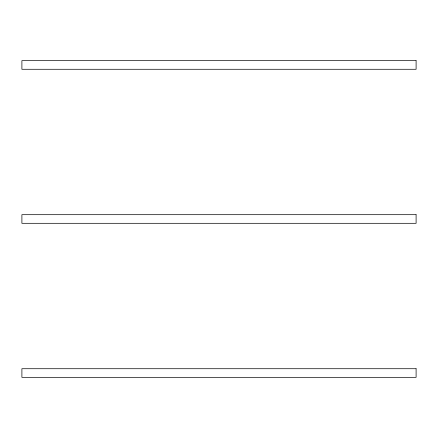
<?xml version="1.0" encoding="UTF-8"?>
<svg xmlns="http://www.w3.org/2000/svg" width="438" height="438" viewBox="0 0 438 438"><rect width="100%" height="100%" fill="white"/><g stroke="black" fill="none" stroke-linecap="round" stroke-linejoin="round"><path stroke-width="0.66" d="M416.1 60.658L21.9 60.658L21.9 69.281L416.1 69.281L416.1 60.658M416.1 214.686L21.9 214.686L21.9 223.309L416.1 223.309L416.1 214.686M416.1 368.719L21.9 368.719L21.9 377.342L416.1 377.342L416.1 368.719"/></g></svg>
